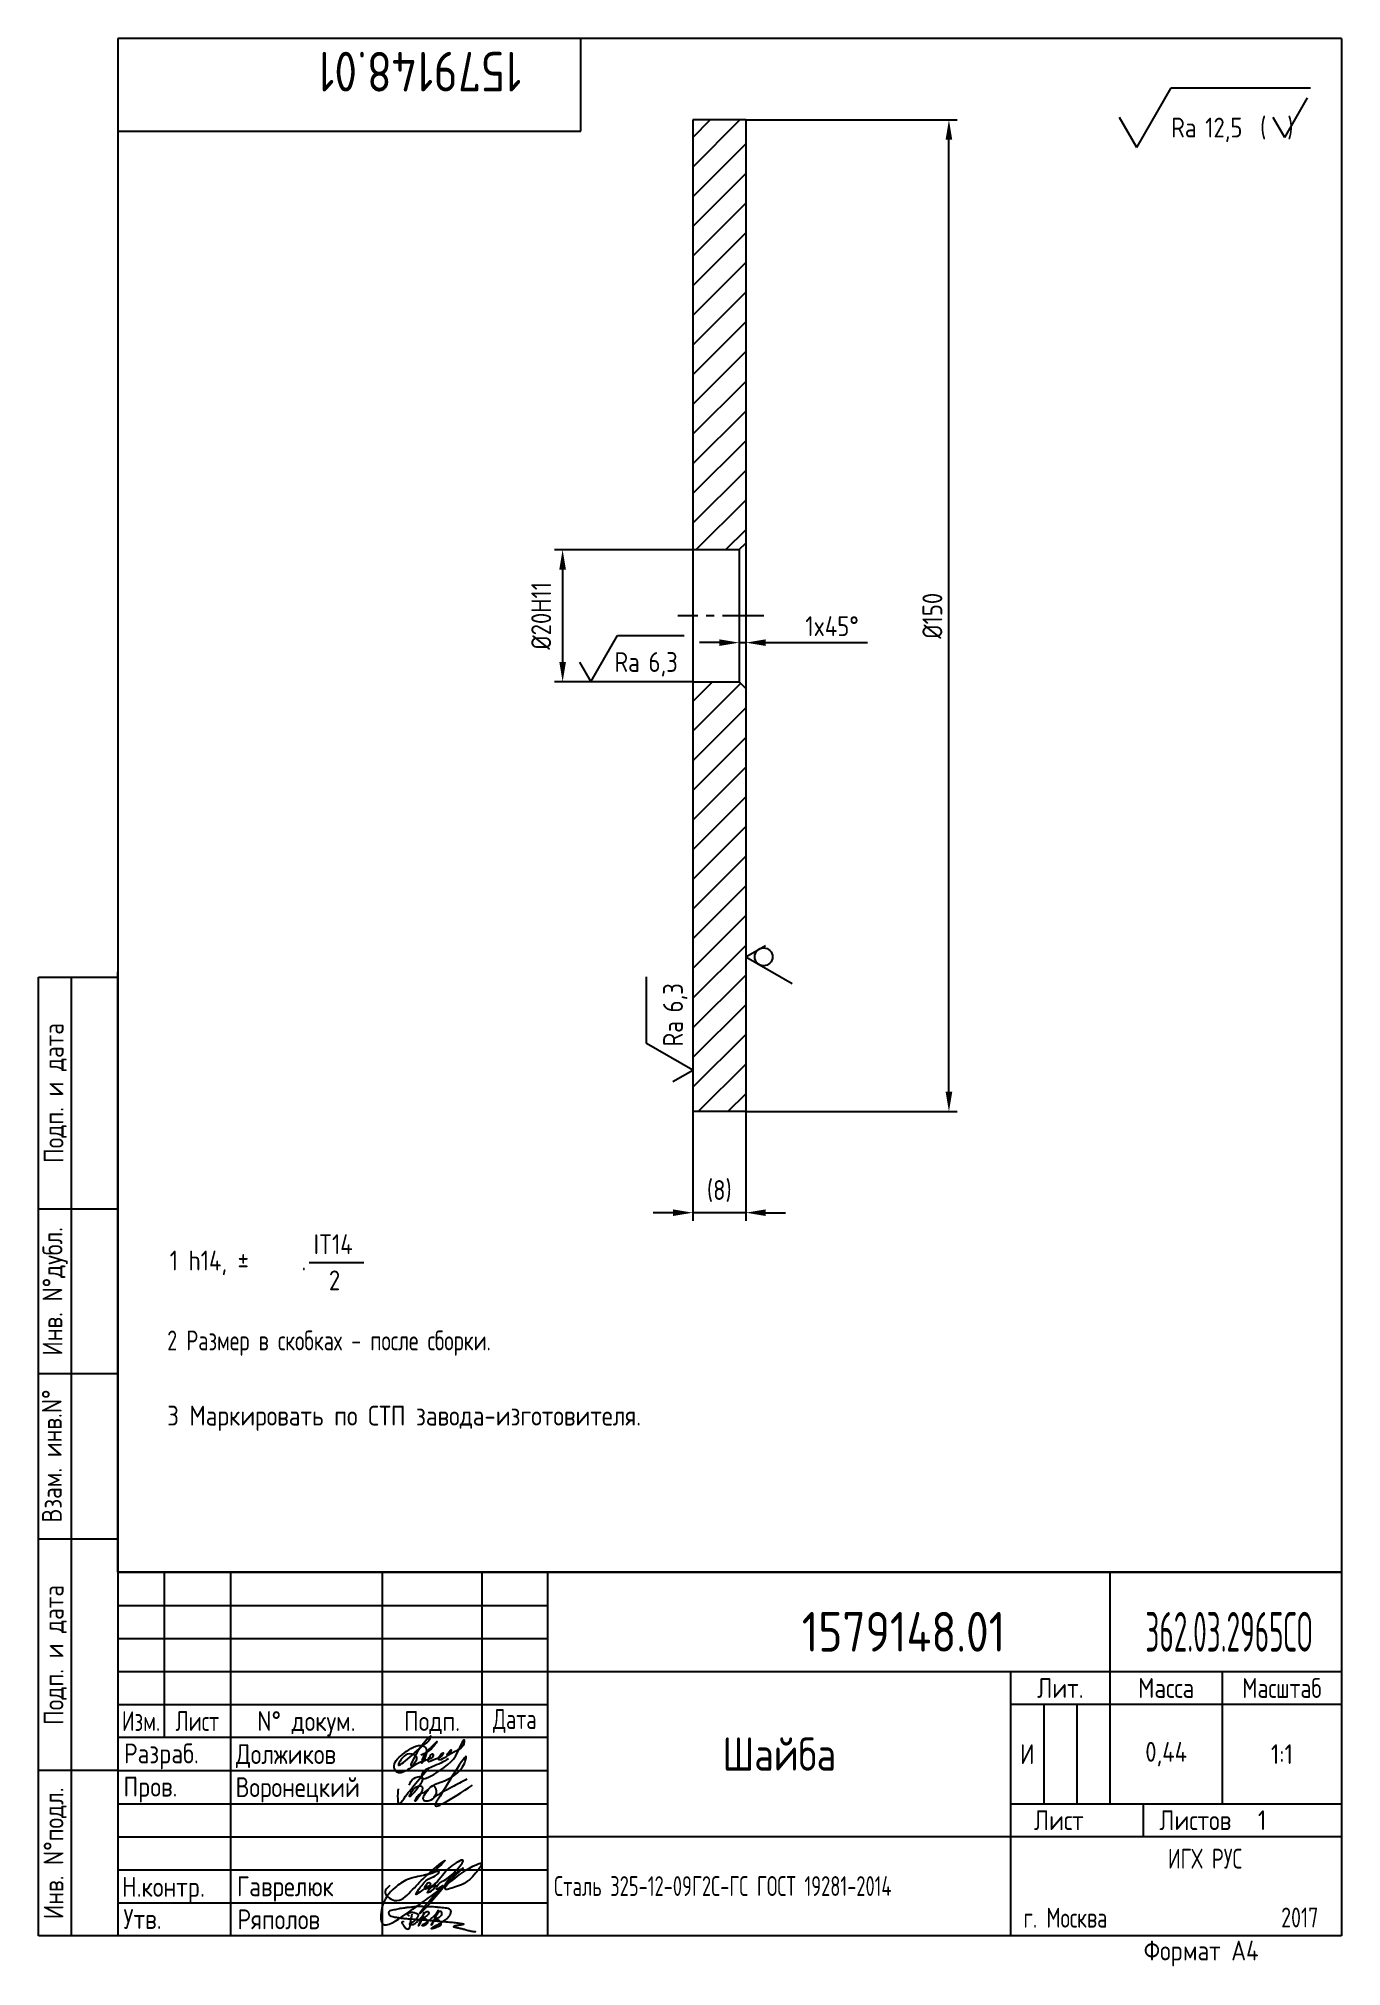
# Paper-space layout 'A4_protect' of a CAD drawing. Header units: millimetres. Extents: x 8 to 205, y 0 to 292.
# The model-space entities are those that its viewports show. They can reach past a viewport. Long polylines and large blocks are cut down to what shows.
import ezdxf
from ezdxf.enums import TextEntityAlignment as Align

# ---------------------------------------------------------------- set-up
doc = ezdxf.new("R2010")
doc.units = ezdxf.units.MM
doc.header["$LTSCALE"] = 5
doc.linetypes.add('CENTER', pattern=[2, 1.25, -0.25, 0.25, -0.25])
for name, color, linetype in [('Bord', 1, 'Continuous'), ('CEN', 5, 'CENTER'), ('Con', 6, 'Continuous'), ('Cont', 6, 'Continuous'), ('DIM', 7, 'Continuous'), ('HATCH', 2, 'Continuous'), ('Text', 3, 'Continuous'), ('Textb', 6, 'Continuous'), ('VPORTI', 7, 'Continuous')]:
    doc.layers.add(name, color=color, linetype=linetype)
doc.layers.get('VPORTI').off()
doc.styles.add('STANDART', font='simplex.shx', dxfattribs={"width": 0.85, "height": 3})
doc.styles.add('Style1', font='romans.shx', dxfattribs={"width": 0.8})
doc.dimstyles.new('Lin', dxfattribs={"dimtxt": 3, "dimasz": 3, "dimexe": 1.25, "dimexo": 0, "dimgap": 1, "dimtad": 1, "dimdec": 3, "dimtxsty": 'Style1', "dimcen": 2.5, "dimclrt": 3, "dimadec": 0, "dimazin": 0, "dimtfac": 1, "dimtdec": 3, "dimtmove": 0, "dimatfit": 3, "dimldrblk": 'DOT', "dimfxl": 1, "dimarcsym": 0})

# ---------------------------------------------------------------- blocks, each defined once
blk = doc.blocks.new('A4')
at = {"layer": 'Bord'}
for p, q in [((20, 55), (85, 55)), ((20, 50), (85, 50)), ((20, 45), (85, 45)), ((160, 40), (160, 25)), ((165, 40), (165, 25)), ((20, 30), (85, 30)), ((20, 25), (85, 25)), ((20, 20), (85, 20)), ((20, 15), (85, 15)), ((20, 10), (85, 10))]:
    blk.add_line(p, q, dxfattribs=at)
at = {"layer": 'Cont'}
for p, q in [((205, 292), (20, 292)), ((20, 292), (20, 5)), ((90, 278), (90, 292)), ((205, 292), (205, 5)), ((20, 278), (90, 278)), ((8, 5), (8, 150)), ((8, 150), (20, 150)), ((13, 5), (13, 150)), ((8, 115), (20, 115)), ((20, 90), (8, 90)), ((20, 65), (8, 65)), ((205, 60), (20, 60)), ((20, 60), (205, 60)), ((27, 60), (27, 35)), ((37, 60), (37, 5)), ((60, 5), (60, 60)), ((75, 60), (75, 5)), ((85, 5), (85, 60)), ((170, 60), (170, 25)), ((85, 45), (205, 45)), ((155, 5), (155, 45)), ((187, 25), (187, 45)), ((20, 40), (85, 40)), ((205, 40), (155, 40)), ((85, 35), (20, 35)), ((20, 30), (8, 30)), ((155, 25), (205, 25)), ((175, 25), (175, 20)), ((205, 20), (85, 20)), ((20, 5), (8, 5)), ((205, 5), (20, 5))]:
    blk.add_line(p, q, dxfattribs=at)
at = {"layer": 'Text', "style": 'Style1', "width": 0.8}
for s, p in [('Подп. и дата', (10.5, 132.5)), ('Инв. N%%dдубл.', (10.5, 102.5)), ('Взам. инв.N%%d ', (10, 78.38)), ('Подп. и дата', (10.5, 47.5)), ('Инв. N%%dподл.', (10.5, 17.5))]:
    blk.add_text(s, height=3, rotation=90, dxfattribs=at).set_placement(p, align=Align.MIDDLE)
at = {"layer": 'Text', "style": 'Style1'}
for s, width, p in [('Лит.', 0.8, (162.5, 42.5)), ('Масса', 0.8, (178.5, 42.5)), ('Масштаб', 0.75, (196, 42.5)), ('Изм.', 0.7, (23.5, 37.5)), ('Лист', 0.7, (32, 37.5)), ('N%%d докум.', 0.8, (48.5, 37.5)), ('Подп.', 0.8, (67.5, 37.5)), ('Лист', 0.8, (162.27, 22.5)), ('Листов', 0.8, (182.9, 22.5))]:
    blk.add_text(s, height=3, dxfattribs=dict(at, width=width)).set_placement(p, align=Align.MIDDLE_CENTER)
at = {"layer": 'Text', "style": 'Style1', "width": 0.7}
for s, p in [('Дата', (80, 37.5)), ('ИГХ РУС', (184.39, 16.69))]:
    blk.add_text(s, height=3, dxfattribs=at).set_placement(p, align=Align.MIDDLE)
at = {"layer": 'Text', "style": 'Style1'}
for s, width, p in [('Разpаб.', 0.8, (20.92, 31.1)), ('Пpов.', 0.8, (20.84, 26.08)), ('Н.контp.', 0.8, (20.62, 10.92)), ('Утв.', 0.8, (20.84, 6.06)), ('г. Москва', 0.7, (156.92, 6.25)), ('Фоpмат А4', 0.8, (175.11, 1.29))]:
    blk.add_text(s, height=3, dxfattribs=dict(at, width=width)).set_placement(p)
for tag, p, width in [('ФИО', (39, 31), 0.8), ('ФИО', (39, 26), 0.8), ('ГОСТ_СОРТАМЕНТА', (98.19, 14), 0.8), ('ФИО', (39, 11), 0.8), ('ФИО', (39, 6), 0.8), ('200', (192.85, 6.29), 0.7)]:
    blk.add_attdef(tag, p, '', height=3, dxfattribs=dict(at, width=width))
at = {"layer": 'Text', "style": 'Style1', "width": 0.8}
for tag, p in [('И', (157.49, 32.5)), ('700', (178.5, 32.5)), ('1:20', (196, 32.5))]:
    blk.add_attdef(tag, text='', height=3, dxfattribs=at).set_placement(p, align=Align.MIDDLE)
blk.add_attdef('Сборочный_чертеж', text='', height=3, dxfattribs=at).set_placement((120, 21.3), align=Align.CENTER)
for tag, p in [('1', (171.12, 22.5)), ('2', (193, 22.5))]:
    blk.add_attdef(tag, text='', height=3, dxfattribs=at).set_placement(p, align=Align.MIDDLE_CENTER)
blk.add_attdef('ЛИСТ', text='', height=3, dxfattribs=at).set_placement((85.99, 12.5), align=Align.MIDDLE_LEFT)
at = {"layer": 'Text', "style": 'Style1', "width": 0.7}
blk.add_attdef('%%OГОСТ_ТЕХ._ТРЕБОВАНИЙ', text='', height=3, dxfattribs=at).set_placement((98.19, 8), align=Align.BOTTOM_LEFT)
at = {"layer": 'Textb', "style": 'Style1', "width": 0.8}
blk.add_attdef('1234567', (81, 290), '', height=6, rotation=180, dxfattribs=at)
blk.add_attdef('1234567', (123.4, 48), '', height=6, dxfattribs=at)
for tag, height, p in [('123ХЯ', 6, (183.62, 48)), ('НАИМЕНОВАНИЕ', 5, (120, 30))]:
    blk.add_attdef(tag, text='', height=height, dxfattribs=at).set_placement(p, align=Align.CENTER)
blk = doc.blocks.new('A$C314368CF')
at = {"layer": 'Text'}
for q in [(7.18, 6), (1.98, 3)]:
    blk.add_line((3.72, 0), q, dxfattribs=at)
at = {"layer": 'Text', "style": 'Style1', "width": 0.8}
blk.add_text('(  )', height=3, dxfattribs=at).set_placement((0, 0))
blk = doc.blocks.new('sherISO_18')
at = {"layer": 'Cont'}
for p, q in [((-30.94, -16.46), (-25.74, -7.46)), ((-25.74, -7.46), (-4.67, -7.46)), ((-30.94, -16.46), (-33.54, -11.96))]:
    blk.add_line(p, q, dxfattribs=at)
blk.add_blockref('A$C314368CF', (-12.3, -14.96))
at = {"layer": 'Textb', "style": 'Style1', "width": 0.8}
blk.add_text('Ra', height=3, dxfattribs=at).set_placement((-25.74, -14.96))
blk.add_attdef('12,5', (-20.6, -14.96), '', height=3, dxfattribs=at)
blk = doc.blocks.new('A$C63F45750')
at = {"layer": 'Text'}
for points, knots in [([(3.17, 2.37), (3.12, 2.38), (3.04, 2.41), (2.94, 2.5), (2.85, 2.57), (2.79, 2.69), (2.87, 2.77), (2.99, 2.84), (3.16, 2.89), (3.36, 2.93), (3.6, 2.95), (3.82, 2.92), (4.05, 2.87), (4.25, 2.78), (4.45, 2.63), (4.46, 2.42), (4.38, 2.26), (4.28, 2.1), (4.17, 1.94), (4.03, 1.78), (3.89, 1.62), (3.75, 1.52), (3.63, 1.43), (3.49, 1.36), (3.35, 1.3), (3.24, 1.25), (3.16, 1.21), (3.12, 1.15), (3.19, 1.1), (3.27, 1.09), (3.4, 1.07), (3.55, 1.07), (3.72, 1.12), (3.92, 1.19), (4.1, 1.34), (4.26, 1.51), (4.44, 1.65), (4.59, 1.81), (4.74, 1.93), (4.84, 2.04), (4.93, 2.14), (5.07, 2.29), (5.19, 2.53), (5.28, 2.68), (5.35, 2.96), (5.23, 2.66), (5.2, 2.44), (5.04, 2.09), (4.95, 1.81), (4.86, 1.57), (4.75, 1.31), (4.67, 1.12), (4.46, 0.78), (4.62, 1.17), (4.71, 1.45), (4.88, 1.74), (5.01, 2), (5.08, 2.19), (5.19, 2.4), (5.32, 2.58), (5.4, 2.75), (5.52, 2.89), (5.65, 3.04), (5.85, 3.1), (6.02, 3.03), (6.08, 2.87), (6.03, 2.7), (5.9, 2.51), (5.7, 2.37), (5.55, 2.23), (5.4, 2.17), (5.31, 2.12), (5.12, 2.09), (5.35, 2.07), (5.48, 2), (5.64, 1.93), (5.75, 1.8), (5.85, 1.67), (5.89, 1.54), (5.89, 1.37), (5.8, 1.2), (5.63, 1.06), (5.41, 0.94), (5.23, 0.86), (5.02, 0.92), (5.13, 1.1), (5.28, 1.16), (5.44, 1.27), (5.61, 1.36), (5.74, 1.46), (5.86, 1.53), (5.95, 1.61), (6.05, 1.69), (6.15, 1.77), (6.28, 1.87), (6.46, 2.02), (6.65, 2.19), (6.83, 2.37), (6.98, 2.49), (7.11, 2.61), (7.2, 2.74), (7.32, 2.84), (7.42, 2.97), (7.48, 3.08), (7.48, 3.27), (7.34, 3.08), (7.28, 2.94), (7.18, 2.69), (7.1, 2.46), (7, 2.22), (6.93, 1.98), (6.83, 1.78), (6.73, 1.55), (6.67, 1.34), (6.6, 1.14), (6.56, 1.03), (6.39, 0.99), (6.62, 1.33), (6.75, 1.54), (6.93, 1.87), (7.05, 2.08), (7.18, 2.32), (7.33, 2.6), (7.47, 2.89), (7.6, 3.07), (7.79, 3.18), (7.95, 3.01), (8, 2.81), (7.99, 2.62), (7.94, 2.46), (7.83, 2.33), (7.69, 2.22), (7.53, 2.11), (7.37, 2.03), (7.21, 1.99), (7.11, 1.97), (6.89, 1.98), (7.07, 1.94), (7.15, 1.9), (7.27, 1.88), (7.39, 1.84), (7.52, 1.81), (7.62, 1.72), (7.7, 1.62), (7.78, 1.51), (7.83, 1.39), (7.87, 1.26), (7.88, 1.13), (7.86, 0.99), (7.75, 0.88), (7.6, 0.77), (7.4, 0.73), (7.19, 0.66), (6.97, 0.55), (6.71, 0.48), (6.57, 0.44), (6.42, 0.42), (6.52, 0.58), (6.61, 0.64), (6.81, 0.78), (7.06, 0.89), (7.33, 1.04), (7.55, 1.16), (7.7, 1.24), (7.84, 1.32), (7.99, 1.43), (8.21, 1.58), (8.48, 1.76), (8.74, 1.95), (8.97, 2.12), (9.1, 2.29), (9.23, 2.44), (9.3, 2.6), (9.37, 2.74), (9.42, 2.92), (9.45, 3.13), (9.21, 3.48), (8.67, 3.59), (8.09, 3.63), (7.57, 3.66), (7.06, 3.74), (6.57, 3.75), (6.09, 3.74), (5.67, 3.78), (5.28, 3.78), (4.96, 3.81), (4.65, 3.83), (4.31, 3.82), (3.97, 3.79), (3.61, 3.74), (3.22, 3.67), (2.86, 3.66), (2.53, 3.61), (2.18, 3.52), (1.78, 3.54), (1.38, 3.37), (0.96, 3.35), (0.58, 3.24), (0.25, 3.19), (0.03, 3.06), (-0.03, 2.83), (0.02, 2.6), (0.26, 2.38), (0.59, 2.33), (1, 2.2), (1.48, 2.15), (1.93, 2.05), (2.35, 2.02), (2.72, 2.01), (3.11, 1.94), (3.68, 1.94), (4.25, 1.83), (4.91, 1.87), (5.53, 1.76), (6.13, 1.72), (6.73, 1.71), (7.32, 1.62), (7.99, 1.55), (8.64, 1.54), (9.16, 1.46), (9.61, 1.42), (10.03, 1.4), (10.41, 1.32), (10.73, 1.29), (11.01, 1.24), (11.18, 1.23), (11.42, 1.14), (11.18, 1.06), (11.01, 1.03), (10.71, 0.98), (10.37, 0.92), (10.1, 0.91), (9.65, 0.75), (10.22, 0.67), (10.54, 0.59), (11.08, 0.47), (11.61, 0.35), (12.17, 0.15), (12.64, 0.08), (12.98, 0.03), (13.11, 0.01), (13.18, 0)], [0, 0, 0, 0, 0.153866, 0.270441, 0.388867, 0.510533, 0.592156, 0.71333, 0.90842, 1.11344, 1.349254, 1.61246, 1.782219, 2.047249, 2.291879, 2.451528, 2.651081, 2.806158, 3.017979, 3.227348, 3.462381, 3.633009, 3.75766, 3.920516, 4.080796, 4.214529, 4.291786, 4.349969, 4.397594, 4.50822, 4.594826, 4.799244, 4.954392, 5.128468, 5.437537, 5.632649, 5.842485, 6.094987, 6.293219, 6.410959, 6.551192, 6.687808, 7.022147, 7.294342, 7.425356, 7.52079, 7.946481, 8.313051, 8.59833, 8.833695, 9.090496, 9.427695, 9.601191, 9.883219, 10.093306, 10.673943, 10.798776, 10.974628, 11.287247, 11.486184, 11.648652, 11.848902, 12.027194, 12.25348, 12.40059, 12.537783, 12.716293, 12.91523, 13.208551, 13.438489, 13.549668, 13.67779, 13.77127, 13.930001, 14.029091, 14.272112, 14.434836, 14.547084, 14.739051, 14.830983, 15.061241, 15.268922, 15.500489, 15.788979, 15.879568, 16.024283, 16.221854, 16.418714, 16.593102, 16.783247, 16.91018, 17.018213, 17.135263, 17.278205, 17.430482, 17.620087, 17.979626, 18.191789, 18.388716, 18.565718, 18.714854, 18.857929, 19.039974, 19.171375, 19.283034, 19.400085, 19.618058, 19.882245, 20.150781, 20.377854, 20.649532, 20.89723, 21.042543, 21.40016, 21.557817, 21.667145, 21.752781, 21.926256, 22.412297, 22.813145, 22.961412, 23.171289, 23.607257, 23.940428, 24.110007, 24.291214, 24.48084, 24.697609, 24.904078, 25.034245, 25.218018, 25.407651, 25.573473, 25.787447, 25.930292, 26.051316, 26.18846, 26.285312, 26.406799, 26.52425, 26.630463, 26.793722, 26.898606, 27.029313, 27.171012, 27.314101, 27.419918, 27.580557, 27.709367, 27.829268, 28.024364, 28.266961, 28.41242, 28.705761, 28.989137, 29.187748, 29.233768, 29.332802, 29.529535, 29.667094, 30.039923, 30.332117, 30.61061, 30.769982, 30.856778, 31.109923, 31.313488, 31.656425, 32.066331, 32.296628, 32.49714, 32.710276, 32.891468, 33.014834, 33.177747, 33.444503, 33.618009, 34.409008, 34.914636, 35.419802, 35.95397, 36.458179, 36.88069, 37.388403, 37.738353, 38.034261, 38.353468, 38.693154, 39.037638, 39.391136, 39.787481, 40.203773, 40.488977, 40.784975, 41.26625, 41.668005, 42.070065, 42.499388, 42.869834, 43.079573, 43.213439, 43.554591, 43.717296, 44.153724, 44.506336, 45.019111, 45.587859, 45.90191, 46.270392, 46.703958, 47.093115, 47.952647, 48.44014, 49.079253, 49.808223, 50.268654, 50.851051, 51.604831, 52.298429, 52.776925, 53.1907, 53.661988, 54.042386, 54.348524, 54.616841, 54.853814, 54.983777, 55.126096, 55.333328, 55.613101, 56.008732, 56.315809, 56.59982, 56.87931, 57.399251, 57.889617, 58.432507, 59.066698, 59.660314, 59.862668, 60.07277, 60.07277, 60.07277, 60.07277]), ([(2.31, 1.53), (2.26, 1.52), (2.17, 1.51), (2.06, 1.48), (1.93, 1.38), (2.07, 1.25), (2.14, 1.11), (2.26, 0.93), (2.39, 0.72), (2.57, 0.54), (2.71, 0.44), (2.86, 0.4), (3.02, 0.43), (3.14, 0.54), (3.21, 0.79), (3.25, 1.07), (3.31, 1.4), (3.35, 1.67), (3.38, 1.92), (3.47, 2.19), (3.5, 2.43), (3.54, 2.59), (3.56, 2.64)], [0, 0, 0, 0, 0.15847, 0.269731, 0.363591, 0.555514, 0.688037, 0.848606, 1.204359, 1.433632, 1.58673, 1.729549, 1.880686, 2.057874, 2.19169, 2.63505, 2.928153, 3.184121, 3.441863, 3.696117, 4.025873, 4.178055, 4.178055, 4.178055, 4.178055])]:
    blk.add_open_spline(points, degree=3, knots=knots, dxfattribs=at)
blk = doc.blocks.new('sherISO_03')
at = {"layer": 'Text'}
blk.add_line((4.04, 7), (14.12, 7), dxfattribs=at)
blk.add_lwpolyline([(-1.73, 3), (0, 0), (4.04, 7)], dxfattribs=at)
at = {"layer": 'Text', "style": 'Style1', "width": 0.8}
blk.add_text('Ra', height=3, dxfattribs=at).set_placement((3.58, 1.5))
blk.add_attdef('6,3', (8.73, 1.5), '', height=3, dxfattribs=at)
blk = doc.blocks.new('*D21')
at = {"layer": 'Defpoints', "color": 0, "transparency": 16777216}
for p in [(670.5, 170.88), (671.5, 170.88), (671.5, 169.49)]:
    blk.add_point(p, dxfattribs=at)
at = {"layer": 'DIM', "color": 0, "lineweight": -2, "transparency": 16777216}
for p, q in [((667.5, 169.49), (664.5, 169.49)), ((670.5, 170.88), (670.5, 168.24)), ((670.5, 169.49), (671.5, 169.49)), ((671.5, 170.88), (671.5, 168.24)), ((674.5, 169.49), (689.9, 169.49))]:
    blk.add_line(p, q, dxfattribs=at)
at = {"layer": 'DIM', "color": 0, "transparency": 16777216}
for points in [[(667.5, 169.99), (667.5, 168.99), (670.5, 169.49)], [(674.5, 169.99), (674.5, 168.99), (671.5, 169.49)]]:
    blk.add_solid(points, dxfattribs=at)
at = {"layer": 'DIM', "color": 3, "transparency": 16777216, "insert": (684.55, 171.99), "char_height": 3, "attachment_point": 5, "style": 'Style1'}
blk.add_mtext('1x45°', dxfattribs=at)
blk = doc.blocks.new('_Dot')
at = {"color": 0, "linetype": 'ByBlock', "lineweight": -2}
blk.add_line((-0.5, 0), (-1, 0), dxfattribs=at)
at = {"color": 0, "linetype": 'ByBlock', "const_width": 0.5}
blk.add_lwpolyline([(-0.25, 0, 1), (0.25, 0, 1)], format="xyb", close=True, dxfattribs=at)
blk = doc.blocks.new('sherISO_09')
at = {"layer": 'Text'}
for q in [(4.04, 7), (-1.73, 3)]:
    blk.add_line((0, 0), q, dxfattribs=at)
blk.add_circle((0, 2.71), 1.35, dxfattribs=at)
blk = doc.blocks.new('*D24')
at = {"layer": 'Defpoints', "color": 0, "transparency": 16777216}
for p in [(663.5, 183.55), (643.81, 163.55), (663.5, 163.55)]:
    blk.add_point(p, dxfattribs=at)
at = {"layer": 'DIM', "color": 0, "lineweight": -2, "transparency": 16777216}
for p, q in [((663.5, 183.55), (642.56, 183.55)), ((643.81, 180.55), (643.81, 166.55)), ((663.5, 163.55), (642.56, 163.55))]:
    blk.add_line(p, q, dxfattribs=at)
at = {"layer": 'DIM', "color": 0, "transparency": 16777216}
for points in [[(643.31, 180.55), (644.31, 180.55), (643.81, 183.55)], [(643.31, 166.55), (644.31, 166.55), (643.81, 163.55)]]:
    blk.add_solid(points, dxfattribs=at)
at = {"layer": 'DIM', "color": 3, "transparency": 16777216, "insert": (640.57, 173.55), "char_height": 3, "attachment_point": 5, "rotation": 90, "style": 'Style1'}
blk.add_mtext('%%c20H11', dxfattribs=at)
blk = doc.blocks.new('*D34')
at = {"layer": 'Defpoints', "color": 0, "transparency": 16777216}
for p in [(663.5, 98.55), (671.5, 98.55), (663.5, 83.26)]:
    blk.add_point(p, dxfattribs=at)
at = {"layer": 'DIM', "color": 0, "lineweight": -2, "transparency": 16777216}
for p, q in [((663.5, 98.55), (663.5, 82.01)), ((671.5, 98.55), (671.5, 82.01)), ((660.5, 83.26), (657.5, 83.26)), ((671.5, 83.26), (663.5, 83.26)), ((674.5, 83.26), (677.5, 83.26))]:
    blk.add_line(p, q, dxfattribs=at)
at = {"layer": 'DIM', "color": 0, "transparency": 16777216}
for points in [[(660.5, 83.76), (660.5, 82.76), (663.5, 83.26)], [(674.5, 83.76), (674.5, 82.76), (671.5, 83.26)]]:
    blk.add_solid(points, dxfattribs=at)
at = {"layer": 'DIM', "color": 3, "transparency": 16777216, "insert": (667.5, 86.54), "char_height": 3, "attachment_point": 5, "style": 'Style1'}
blk.add_mtext('(8)', dxfattribs=at)
blk = doc.blocks.new('*D35')
at = {"layer": 'Defpoints', "color": 0, "transparency": 16777216}
for p in [(671.5, 248.56), (702.22, 248.56), (671.5, 98.55)]:
    blk.add_point(p, dxfattribs=at)
at = {"layer": 'DIM', "color": 0, "lineweight": -2, "transparency": 16777216}
for p, q in [((671.5, 248.56), (703.47, 248.56)), ((702.22, 101.55), (702.22, 245.56)), ((671.5, 98.55), (703.47, 98.55))]:
    blk.add_line(p, q, dxfattribs=at)
at = {"layer": 'DIM', "color": 0, "transparency": 16777216}
for points in [[(701.72, 245.56), (702.72, 245.56), (702.22, 248.56)], [(701.72, 101.55), (702.72, 101.55), (702.22, 98.55)]]:
    blk.add_solid(points, dxfattribs=at)
at = {"layer": 'DIM', "color": 3, "transparency": 16777216, "insert": (699.72, 173.55), "char_height": 3, "attachment_point": 5, "rotation": 90, "style": 'Style1'}
blk.add_mtext('%%C150', dxfattribs=at)
blk = doc.blocks.new('sherISO_04')
at = {"layer": 'Text'}
blk.add_line((4.04, 7), (14.12, 7), dxfattribs=at)
blk.add_lwpolyline([(-1.73, 3), (0, 0), (4.04, 7)], dxfattribs=at)
at = {"layer": 'Text', "style": 'Style1', "width": 0.8}
blk.add_text('Ra', height=3, dxfattribs=at).set_placement((3.58, 1.5))
blk.add_attdef('3,2', (8.73, 1.5), '', height=3, dxfattribs=at)

msp = doc.modelspace()

# ---------------------------------------------------------------- hatches: boundary and pattern name
at = {"layer": 'HATCH'}
h = msp.add_hatch(dxfattribs=at)
h.set_pattern_fill('ANSI31', color=256, style=0)
h.paths.add_polyline_path([(671.4963, 248.5568), (663.4963, 248.5568), (663.4963, 183.5549), (670.4963, 183.5549), (671.4963, 184.5549)])
h.paths.add_polyline_path([(671.4963, 162.5549), (670.4963, 163.5549), (663.4963, 163.5549), (663.4963, 98.553), (671.4963, 98.553)])

# ---------------------------------------------------------------- linework, layer by layer
at = {"layer": 'CEN'}
msp.add_line((674.2463, 173.5549), (661.2315, 173.5549), dxfattribs=at)
at = {"layer": 'Con'}
msp.add_line((663.4963, 183.5549), (663.4963, 163.5549), dxfattribs=at)
at = {"layer": 'Cont'}
for p, q in [((663.4963, 248.5568), (663.4963, 183.5549)), ((671.4963, 248.5568), (663.4963, 248.5568)), ((671.4963, 248.5568), (671.4963, 98.553)), ((670.4963, 183.5549), (671.4963, 184.5549)), ((663.4963, 183.5549), (670.4963, 183.5549)), ((670.4963, 183.5549), (670.4963, 163.5549)), ((663.4963, 163.5549), (663.4963, 98.553)), ((663.4963, 163.5549), (670.4963, 163.5549)), ((670.4963, 163.5549), (671.4963, 162.5549)), ((671.4963, 98.553), (663.4963, 98.553))]:
    msp.add_line(p, q, dxfattribs=at)

# ---------------------------------------------------------------- block references
msp.add_blockref('sherISO_04', (648.0675, 163.5589), dxfattribs=at).add_auto_attribs({'3,2': '6,3'})
at = {"layer": 'Cont', "rotation": 270}
msp.add_blockref('sherISO_09', (671.4963, 121.9662), dxfattribs=at)
at = {"layer": 'Cont', "rotation": 90}
msp.add_blockref('sherISO_03', (663.4963, 104.8278), dxfattribs=at).add_auto_attribs({'6,3': '6,3'})

# ---------------------------------------------------------------- dimensions: what is measured, and where the dimension line sits
at = {"layer": 'DIM'}
dim = msp.add_linear_dim(base=(702.2204, 248.5568), p1=(671.4963, 98.553), p2=(671.4963, 248.5568), angle=90, text='%%C<>', dimstyle='Lin', override={"dimdec": 0}, dxfattribs=at)
dim.commit()
dim.dimension.update_dxf_attribs({"geometry": '*D35', "text_midpoint": (699.7204, 173.5549)})
dim = msp.add_linear_dim(base=(643.8112, 163.5549), p1=(663.4963, 183.5549), p2=(663.4963, 163.5549), angle=90, text='%%c<>H11', dimstyle='Lin', override={"dimtmove": 1}, dxfattribs=at)
dim.commit()
dim.dimension.update_dxf_attribs({"geometry": '*D24', "text_midpoint": (643.0745, 173.5549), "dimtype": 160})
dim = msp.add_linear_dim(base=(671.4963, 169.4908), p1=(670.4963, 170.8832), p2=(671.4963, 170.8832), angle=180, text='<>x45°', dimstyle='Lin', dxfattribs=at)
dim.commit()
dim.dimension.update_dxf_attribs({"geometry": '*D21', "text_midpoint": (684.5535, 169.4908), "dimtype": 160})
dim = msp.add_linear_dim(base=(663.4963, 83.2576), p1=(671.4963, 98.553), p2=(663.4963, 98.553), text='(<>)', dimstyle='Lin', dxfattribs=at)
dim.commit()
dim.dimension.update_dxf_attribs({"geometry": '*D34', "text_midpoint": (667.4963, 86.5433)})

psp = doc.layouts.new('A4_protect')

# ---------------------------------------------------------------- linework, layer by layer
at = {"layer": 'Cont'}
for p, q in [((205, 292), (205, 5)), ((20, 60), (20, 150.81))]:
    psp.add_line(p, q, dxfattribs=at)
at = {"layer": 'Text'}
psp.add_line((48.91, 106.84), (57.18, 106.84), dxfattribs=at)
for points, knots in [([(64.31, 30.99), (64.73, 31.91), (65.27, 33.09), (67.54, 35.65), (67.09, 34.49), (65.58, 33.46), (61.38, 29.35), (63.03, 32.09), (64.01, 32.78), (65.57, 32.08), (64.93, 31.28), (64.41, 30.59), (64.25, 30.86), (64.29, 30.94), (64.31, 30.99)], [0, 0, 0, 0, 4.062617, 5.226919, 5.800291, 6.663227, 11.774431, 12.938639, 14.11351, 15.354081, 16.396133, 16.918576, 17.03251, 17.182794, 17.182794, 17.182794, 17.182794]), ([(69.96, 31.77), (69.2, 31.35), (67.89, 30.63), (66.01, 30.04), (65.69, 28.11), (70.62, 31.21), (70.95, 31.82), (72.36, 34.85), (72.32, 33.41), (71.45, 33.29), (69.26, 31.81), (70.57, 33.57), (70.04, 32.05), (67.51, 30.94), (69.4, 33.12), (68.86, 31.91), (68.13, 31.94), (66.26, 30.7), (67.6, 32.97), (67.72, 31.87), (65.82, 31.43), (64.54, 30.6), (62.4, 29.24), (61.35, 30.98), (62.85, 32.4), (64.26, 33.36), (65.54, 34), (66.5, 33.58), (66.91, 32.59), (65.61, 30.28), (66.31, 32.56), (66.91, 33.02), (68.56, 34.83), (67.57, 33.38), (66.84, 32.84), (66.04, 32.44), (65.79, 32.32)], [0, 0, 0, 0, 2.703743, 4.672825, 5.02799, 7.955933, 13.437489, 13.883188, 14.189441, 16.413959, 17.478513, 18.47964, 18.959294, 20.910841, 22.003091, 22.470554, 23.533771, 24.710748, 26.01626, 26.201331, 27.488187, 30.382065, 32.258784, 33.069724, 35.439902, 37.010787, 38.612861, 39.32109, 39.818865, 41.83144, 42.782113, 44.494961, 45.867914, 46.467245, 48.290622, 49.101188, 49.101188, 49.101188, 49.101188]), ([(64.04, 27.8), (64.2, 28.18), (64.52, 28.93), (67.02, 29.48), (65.21, 27.03), (63.7, 25.7), (64.75, 27.7), (66.89, 27.77), (64.42, 24.47), (65.48, 26.68), (66.65, 26.58), (67.62, 28.08), (68.46, 26.7), (67.62, 25.36), (65.59, 25.36), (67.17, 27.76), (69.58, 28.43), (71.95, 29.72), (73.44, 34.15), (69.66, 27.62), (66.99, 23.48), (70.46, 25.74), (73.6, 27.8)], [0, 0, 0, 0, 1.213353, 2.399709, 5.497648, 5.861317, 7.611627, 8.43806, 10.837371, 11.583123, 13.461301, 14.534506, 15.162086, 17.217848, 17.944717, 20.123775, 21.948027, 26.460707, 27.144718, 34.52243, 35.159468, 41.304292, 41.304292, 41.304292, 41.304292]), ([(62.35, 27.24), (62.31, 26.79), (62.25, 26.13), (62.4, 24.59), (63.74, 26.49), (64.87, 27.91), (66.25, 29.53), (67.05, 30.47)], [0, 0, 0, 0, 1.523947, 2.237958, 3.351836, 5.856423, 9.374056, 9.374056, 9.374056, 9.374056]), ([(72.78, 28.69), (72.01, 28.3), (70.3, 27.43), (68.63, 26.47), (67.7, 25.94)], [0, 0, 0, 0, 2.587978, 5.77327, 5.77327, 5.77327, 5.77327]), ([(61.09, 12.61), (60.76, 12.3), (59.88, 11.49), (62.27, 9.63), (65.4, 12.89), (66.89, 14.51), (69.78, 16.72), (67.88, 14.65), (66.47, 14.12), (63.77, 13.74), (61.47, 12.08), (59.74, 10.03), (59.59, 5.51), (65.75, 9.89), (69.5, 12.49), (72.78, 15.2), (75.45, 16.32), (73.13, 12.99), (71.84, 12.68), (68.53, 11.61), (70.8, 14.05), (72.87, 15.76), (70.18, 13.96), (69.07, 11.86), (64.29, 6.73), (66.89, 10.21), (70.01, 13.44), (67.87, 11.63), (68.43, 12.96), (69.59, 13.49), (70.77, 14.35), (73.03, 17.19), (69.41, 15.08), (69.11, 13.78), (66.07, 11.18), (67.69, 11.87), (68.29, 13.1), (67.23, 12.31), (65.93, 11.79), (66.98, 13.43), (67.34, 12.72), (66.27, 12.26), (64.46, 10.5), (65.95, 12.74), (66.87, 13.7), (68.03, 14.02), (68.98, 15.05), (67.73, 14.57), (66.69, 14.17)], [0, 0, 0, 0, 1.17994, 3.087717, 5.863103, 12.338328, 12.854096, 14.088578, 16.834551, 19.302558, 21.570562, 25.210018, 27.650956, 31.348291, 40.129863, 44.562748, 45.223917, 46.979401, 51.214655, 52.099288, 55.323111, 56.227801, 58.471865, 60.028126, 65.752911, 68.466223, 71.038525, 71.934922, 72.780229, 73.495807, 76.028152, 77.999346, 80.11892, 83.1954, 85.334448, 86.270878, 87.060466, 88.110212, 88.803314, 89.989889, 90.197567, 90.706974, 92.884587, 94.19917, 96.055742, 97.375783, 97.753899, 99.636325, 99.636325, 99.636325, 99.636325])]:
    psp.add_open_spline(points, degree=3, knots=knots, dxfattribs=at)

# ---------------------------------------------------------------- block references
ref = psp.add_blockref('A4', (0, 0))
ref.add_attrib('ФИО', 'Должиков', (37.83, 31), dxfattribs={"layer": 'Text', "height": 3, "style": 'Style1', "width": 0.8})
ref.add_attrib('ФИО', 'Воронецкий', (37.79, 26), dxfattribs={"layer": 'Text', "height": 3, "style": 'Style1', "width": 0.8})
ref.add_attrib('ФИО', 'Гаврелюк', (37.99, 11), dxfattribs={"layer": 'Text', "height": 3, "style": 'Style1', "width": 0.8})
ref.add_attrib('ФИО', 'Ряполов', (38.07, 6), dxfattribs={"layer": 'Text', "height": 3, "style": 'Style1', "width": 0.8})
ref.add_attrib('123ХЯ', '362.03.2965СО', dxfattribs={"layer": 'Textb', "height": 6, "style": 'Style1', "width": 0.48}).set_placement((187.98, 48), align=Align.CENTER)
ref.add_attrib('1234567', '1579148.01', (123.4, 48), dxfattribs={"layer": 'Textb', "height": 6, "style": 'Style1', "width": 0.8})
ref.add_attrib('НАИМЕНОВАНИЕ', 'Шайба', dxfattribs={"layer": 'Textb', "height": 5, "style": 'Style1', "width": 0.8}).set_placement((120, 30), align=Align.CENTER)
ref.add_attrib('И', 'И', dxfattribs={"layer": 'Text', "height": 3, "style": 'Style1', "width": 0.8}).set_placement((157.49, 32.5), align=Align.MIDDLE)
ref.add_attrib('700', '0,44', dxfattribs={"layer": 'Text', "height": 3, "style": 'Style1', "width": 0.8}).set_placement((178.5, 32.5), align=Align.MIDDLE)
ref.add_attrib('1:20', '1:1', dxfattribs={"layer": 'Text', "height": 3, "style": 'Style1', "width": 0.8}).set_placement((196, 32.5), align=Align.MIDDLE)
ref.add_attrib('2', '1', dxfattribs={"layer": 'Text', "height": 3, "style": 'Style1', "width": 0.8}).set_placement((193, 22.5), align=Align.MIDDLE_CENTER)
ref.add_attrib('200', '2017', (195.89, 6.29), dxfattribs={"layer": 'Text', "height": 3, "style": 'Style1', "width": 0.7})
ref.add_attrib('1234567', '1579148.01', (81, 290), dxfattribs={"layer": 'Textb', "height": 6, "rotation": 180, "style": 'Style1', "width": 0.8})
at = {"layer": 'Cont'}
psp.add_blockref('A$C63F45750', (60.94, 5.63), dxfattribs=at)
at = {"layer": 'DIM'}
psp.add_blockref('sherISO_18', (205, 292), dxfattribs=at).add_auto_attribs({'12,5': '12,5'})

# ---------------------------------------------------------------- texts
at = {"layer": 'Text'}
for s, style, width, p in [('IT14', 'Style1', 0.8, (49.59, 108.13)), ('1 h14, %%P     .', 'Style1', 0.8, (27.83, 105.66)), ('2', 'Style1', 0.8, (51.9, 102.66)), ('2 Размер в скобках - после сборки.', 'Style1', 0.7, (27.46, 93.57)), ('3 Маркировать по СТП завода-изготовителя.', 'Style1', 0.8, (27.46, 82.2)), ('Сталь 325-12-09Г2С-ГС ГОСТ 19281-2014 ', 'STANDART', 0.65, (85.95, 11.04))]:
    psp.add_text(s, height=3, dxfattribs=dict(at, style=style, width=width)).set_placement(p)

# ---------------------------------------------------------------- viewports
at = {"layer": 'VPORTI'}
psp.add_viewport(center=(112.04, 198.04), size=(159.2, 174.766), view_center_point=(668.609, 166.9053), view_height=174.76581, dxfattribs=at)

doc.saveas('drawing.dxf')
